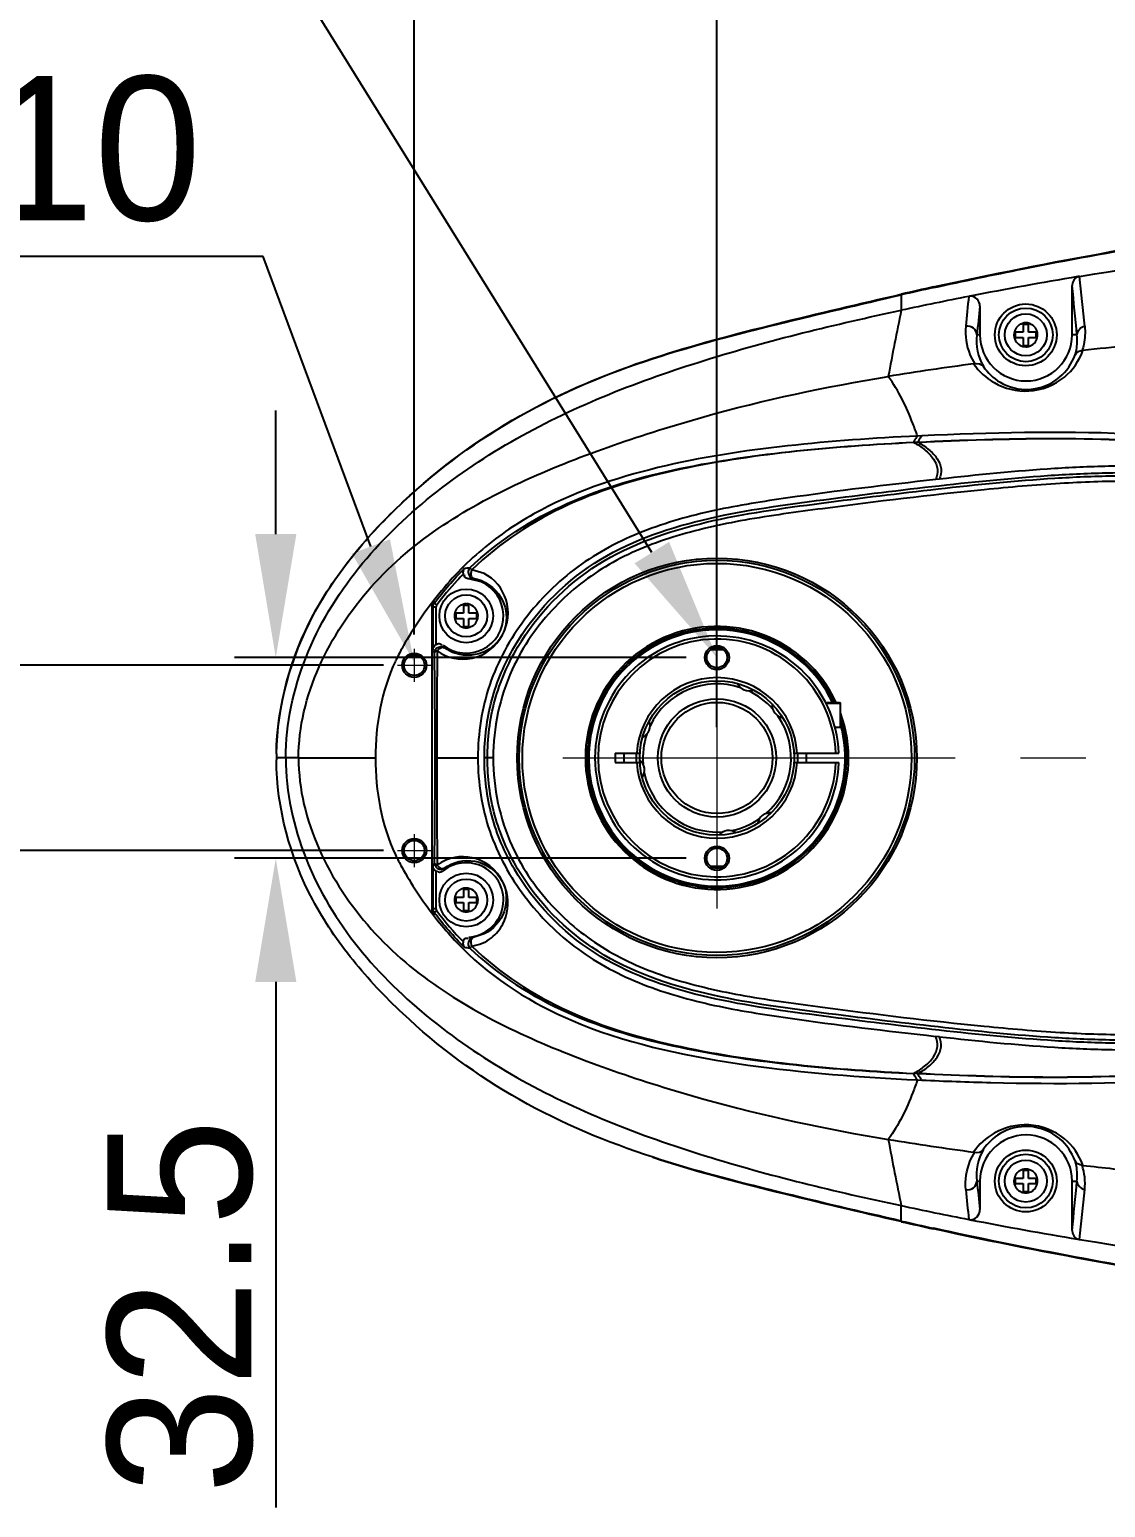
# Model space of a CAD drawing. Header units: millimetres. Extents: x 4086 to 8300, y 123 to 1549.
# Drawn here: x 6699.9 to 6752.1, y 1264.1 to 1335.9 of the extents above; entities that cross this region are included whole.
import ezdxf
from ezdxf import colors
from ezdxf.entities.mleader import LeaderData, LeaderLine
from ezdxf.math import Vec2, Vec3

# ---------------------------------------------------------------- set-up
doc = ezdxf.new("R2010")
doc.units = ezdxf.units.MM
doc.linetypes.add('CENTER2', pattern=[28.575, 19.05, -3.175, 3.175, -3.175])
doc.layers.add('中心线层', color=7, linetype='CENTER2', lineweight=0)
doc.layers.add('轮廓实线层', color=7, linetype='Continuous', lineweight=30)
doc.layers.add('尺寸标注', color=7, linetype='Continuous')
doc.styles.add('思源黑', font='SourceHanSansCN-Normal.ttf')
doc.dimstyles.new('尺寸标注_3_10比例', dxfattribs={"dimtxt": 7, "dimasz": 6, "dimexe": 2, "dimexo": 1.5, "dimgap": 1, "dimtad": 1, "dimdec": 1, "dimlfac": 3.333333, "dimdsep": 46, "dimtxsty": '思源黑', "dimcen": 0.09, "dimadec": 0, "dimazin": 0, "dimtp": 0.01, "dimtm": 0.01, "dimtfac": 1, "dimtdec": 1, "dimtofl": 0, "dimtmove": 0, "dimatfit": 3, "dimfxl": 0, "dimtolj": 1, "dimarcsym": 0})

# ---------------------------------------------------------------- blocks, each defined once
blk = doc.blocks.new('*D1371')
at = {"layer": 'Defpoints', "color": 0}
for p in [(6766.255, 1339.477), (6766.255, 1318.53), (6733.255, 1300.53)]:
    blk.add_point(p, dxfattribs=at)
at = {"layer": '轮廓实线层', "color": 0, "lineweight": -2}
for p, q in [((6733.255, 1302.03), (6733.255, 1341.477)), ((6766.255, 1320.03), (6766.255, 1341.477)), ((6739.255, 1339.477), (6760.255, 1339.477))]:
    blk.add_line(p, q, dxfattribs=at)
at = {"layer": '轮廓实线层', "color": 0}
for points in [[(6739.255, 1340.477), (6739.255, 1338.477), (6733.255, 1339.477)], [(6760.255, 1338.477), (6760.255, 1340.477), (6766.255, 1339.477)]]:
    blk.add_solid(points, dxfattribs=at)
at = {"layer": '轮廓实线层', "color": 0, "insert": (6749.755, 1344.104), "char_height": 7, "attachment_point": 5, "style": '思源黑'}
blk.add_mtext('\\A1;110', dxfattribs=at)
blk = doc.blocks.new('*D1372')
at = {"layer": 'Defpoints', "color": 0}
for p in [(6718.555, 1305.03), (6690.162, 1296.03), (6718.555, 1296.03)]:
    blk.add_point(p, dxfattribs=at)
at = {"layer": '轮廓实线层', "color": 0, "lineweight": -2}
for p, q in [((6690.162, 1311.03), (6690.162, 1317.03)), ((6717.055, 1305.03), (6688.162, 1305.03)), ((6717.055, 1296.03), (6688.162, 1296.03)), ((6690.162, 1290.03), (6690.162, 1284.03))]:
    blk.add_line(p, q, dxfattribs=at)
at = {"layer": '轮廓实线层', "color": 0}
for points in [[(6689.162, 1311.03), (6691.162, 1311.03), (6690.162, 1305.03)], [(6691.162, 1290.03), (6689.162, 1290.03), (6690.162, 1296.03)]]:
    blk.add_solid(points, dxfattribs=at)
at = {"layer": '轮廓实线层', "color": 0, "insert": (6685.531, 1300.867), "char_height": 7, "attachment_point": 5, "rotation": 90, "style": '思源黑'}
blk.add_mtext('\\A1;30', dxfattribs=at)
blk = doc.blocks.new('*D1373')
at = {"layer": 'Defpoints', "color": 0}
for p in [(6733.255, 1353.689), (6718.555, 1305.03), (6733.255, 1300.53)]:
    blk.add_point(p, dxfattribs=at)
at = {"layer": '轮廓实线层', "color": 0, "lineweight": -2}
for p, q in [((6718.555, 1306.53), (6718.555, 1355.689)), ((6733.255, 1302.03), (6733.255, 1355.689)), ((6718.555, 1353.689), (6700.763, 1353.689)), ((6724.555, 1353.689), (6727.255, 1353.689))]:
    blk.add_line(p, q, dxfattribs=at)
at = {"layer": '轮廓实线层', "color": 0}
for points in [[(6724.555, 1354.689), (6724.555, 1352.689), (6718.555, 1353.689)], [(6727.255, 1352.689), (6727.255, 1354.689), (6733.255, 1353.689)]]:
    blk.add_solid(points, dxfattribs=at)
at = {"layer": '轮廓实线层', "color": 0, "insert": (6706.659, 1358.315), "char_height": 7, "attachment_point": 5, "style": '思源黑'}
blk.add_mtext('\\A1;49', dxfattribs=at)
blk = doc.blocks.new('*D1535')
at = {"color": 0, "lineweight": -2}
for p, q in [((6711.827, 1311.405), (6711.827, 1317.405)), ((6731.755, 1305.405), (6709.827, 1305.405)), ((6731.755, 1295.655), (6709.827, 1295.655)), ((6711.827, 1289.655), (6711.827, 1264.125))]:
    blk.add_line(p, q, dxfattribs=at)
at = {"color": 0}
for points in [[(6710.827, 1311.405), (6712.827, 1311.405), (6711.827, 1305.405)], [(6712.827, 1289.655), (6710.827, 1289.655), (6711.827, 1295.655)]]:
    blk.add_solid(points, dxfattribs=at)
at = {"layer": 'Defpoints', "color": 0}
for p in [(6733.255, 1305.405), (6711.827, 1295.655), (6733.255, 1295.655)]:
    blk.add_point(p, dxfattribs=at)
at = {"color": 0, "insert": (6707.196, 1273.89), "char_height": 7, "attachment_point": 5, "rotation": 90, "style": '思源黑'}
blk.add_mtext('\\A1;32.5', dxfattribs=at)

msp = doc.modelspace()

# ---------------------------------------------------------------- linework, layer by layer
for p, q in [((6742.204, 1323.023), (6742.204, 1322.276)), ((6750.505, 1321.08), (6750.505, 1323.484)), ((6746.029, 1322.471), (6746.029, 1321.08)), ((6748.128, 1321.59), (6748.128, 1321.208)), ((6748.383, 1321.59), (6748.128, 1321.59)), ((6748.383, 1321.208), (6748.383, 1321.59)), ((6746.029, 1321.08), (6745.88, 1321.08)), ((6747.746, 1321.208), (6747.746, 1320.953)), ((6748.128, 1321.208), (6747.746, 1321.208)), ((6747.746, 1320.953), (6748.128, 1320.953)), ((6748.128, 1320.953), (6748.128, 1320.57)), ((6748.766, 1321.208), (6748.383, 1321.208)), ((6748.383, 1320.57), (6748.383, 1320.953)), ((6748.383, 1320.953), (6748.766, 1320.953)), ((6748.766, 1320.953), (6748.766, 1321.208)), ((6750.74, 1321.08), (6750.505, 1321.08)), ((6748.128, 1320.57), (6748.383, 1320.57)), ((6742.807, 1315.863), (6743.012, 1315.873)), ((6742.818, 1315.852), (6743.022, 1315.862)), ((6743.204, 1316.177), (6742.995, 1316.168)), ((6744.06, 1314.072), (6743.883, 1314.052)), ((6721.953, 1309.485), (6721.352, 1309.671)), ((6721.801, 1309.087), (6721.209, 1309.233)), ((6719.427, 1293.075), (6719.427, 1307.985)), ((6719.463, 1307.865), (6719.427, 1307.985)), ((6719.489, 1308.168), (6719.525, 1308.048)), ((6719.524, 1308.047), (6719.643, 1307.957)), ((6720.95, 1307.94), (6720.95, 1307.558)), ((6721.205, 1307.94), (6720.95, 1307.94)), ((6721.205, 1307.558), (6721.205, 1307.94)), ((6719.463, 1307.865), (6719.463, 1305.788)), ((6719.463, 1307.865), (6719.613, 1307.865)), ((6719.613, 1306.037), (6719.613, 1307.865)), ((6720.567, 1307.558), (6720.567, 1307.303)), ((6720.95, 1307.558), (6720.567, 1307.558)), ((6720.567, 1307.303), (6720.95, 1307.303)), ((6720.95, 1307.303), (6720.95, 1306.92)), ((6721.587, 1307.558), (6721.205, 1307.558)), ((6721.205, 1306.92), (6721.205, 1307.303)), ((6721.205, 1307.303), (6721.587, 1307.303)), ((6721.587, 1307.303), (6721.587, 1307.558)), ((6720.95, 1306.92), (6721.205, 1306.92)), ((6719.487, 1305.737), (6719.463, 1305.788)), ((6720.418, 1305.657), (6720.008, 1305.886)), ((6733.578, 1305.78), (6732.933, 1305.78)), ((6719.538, 1305.576), (6719.537, 1305.639)), ((6719.671, 1305.73), (6719.669, 1305.577)), ((6738.529, 1303.23), (6739.209, 1303.23)), ((6738.552, 1303.185), (6739.254, 1303.185)), ((6739.209, 1303.23), (6739.254, 1303.185)), ((6739.254, 1302.03), (6739.254, 1303.185)), ((6738.987, 1302.03), (6739.254, 1302.03)), ((6728.305, 1300.755), (6728.305, 1300.305)), ((6728.305, 1300.755), (6729.512, 1300.755)), ((6736.999, 1300.755), (6739.176, 1300.755)), ((6737.604, 1300.305), (6737.604, 1300.755)), ((6712.933, 1300.53), (6711.853, 1300.53)), ((6712.933, 1300.53), (6716.674, 1300.53)), ((6719.567, 1300.53), (6719.643, 1300.53)), ((6719.643, 1300.53), (6721.645, 1300.53)), ((6722.384, 1300.53), (6721.959, 1300.53)), ((6728.305, 1300.305), (6729.512, 1300.305)), ((6736.999, 1300.305), (6739.176, 1300.305)), ((6719.463, 1295.273), (6719.463, 1293.195)), ((6719.512, 1295.373), (6719.537, 1295.421)), ((6719.537, 1295.421), (6719.538, 1295.483)), ((6719.613, 1293.195), (6719.613, 1295.023)), ((6719.669, 1295.483), (6719.67, 1295.421)), ((6719.67, 1295.421), (6719.671, 1295.33)), ((6732.933, 1295.28), (6733.578, 1295.28)), ((6720.567, 1293.758), (6720.567, 1293.503)), ((6720.95, 1293.758), (6720.567, 1293.758)), ((6720.95, 1294.14), (6720.95, 1293.758)), ((6721.205, 1294.14), (6720.95, 1294.14)), ((6721.205, 1293.758), (6721.205, 1294.14)), ((6721.587, 1293.758), (6721.205, 1293.758)), ((6721.587, 1293.503), (6721.587, 1293.758)), ((6719.427, 1293.075), (6719.463, 1293.195)), ((6719.613, 1293.195), (6719.463, 1293.195)), ((6719.525, 1293.012), (6719.489, 1292.893)), ((6719.524, 1293.013), (6719.643, 1293.104)), ((6720.567, 1293.503), (6720.95, 1293.503)), ((6720.95, 1293.503), (6720.95, 1293.12)), ((6720.95, 1293.12), (6721.205, 1293.12)), ((6721.205, 1293.12), (6721.205, 1293.503)), ((6721.205, 1293.503), (6721.587, 1293.503)), ((6721.955, 1291.979), (6721.413, 1291.802)), ((6744.06, 1286.988), (6743.883, 1287.008)), ((6743.012, 1285.188), (6742.807, 1285.198)), ((6743.022, 1285.198), (6742.818, 1285.208)), ((6742.995, 1284.893), (6743.204, 1284.883)), ((6745.88, 1279.98), (6746.029, 1279.98)), ((6746.029, 1279.98), (6746.029, 1278.589)), ((6747.746, 1280.108), (6747.746, 1279.853)), ((6748.128, 1280.108), (6747.746, 1280.108)), ((6748.128, 1280.49), (6748.128, 1280.108)), ((6748.383, 1280.49), (6748.128, 1280.49)), ((6748.383, 1280.108), (6748.383, 1280.49)), ((6748.766, 1280.108), (6748.383, 1280.108)), ((6748.766, 1279.853), (6748.766, 1280.108)), ((6750.505, 1277.576), (6750.505, 1279.98)), ((6750.505, 1279.98), (6750.74, 1279.98)), ((6747.746, 1279.853), (6748.128, 1279.853)), ((6748.128, 1279.853), (6748.128, 1279.47)), ((6748.128, 1279.47), (6748.383, 1279.47)), ((6748.383, 1279.47), (6748.383, 1279.853)), ((6748.383, 1279.853), (6748.766, 1279.853)), ((6742.204, 1278.037), (6742.204, 1278.785))]:
    msp.add_line(p, q)
for points in [[(6750.862, 1323.917), (6750.836, 1323.913), (6750.812, 1323.909), (6750.789, 1323.907)], [(6745.542, 1322.958), (6745.523, 1322.954), (6745.504, 1322.949), (6745.485, 1322.945)], [(6751.024, 1320.315), (6751.013, 1320.314), (6751.002, 1320.313), (6750.991, 1320.313)], [(6745.772, 1319.681), (6745.755, 1319.677), (6745.738, 1319.674), (6745.72, 1319.672)], [(6742.807, 1315.863), (6742.81, 1315.86), (6742.814, 1315.857), (6742.818, 1315.852)], [(6743.012, 1315.873), (6743.015, 1315.87), (6743.019, 1315.867), (6743.022, 1315.862)], [(6742.807, 1285.198), (6742.81, 1285.2), (6742.814, 1285.204), (6742.818, 1285.208)], [(6743.012, 1285.188), (6743.015, 1285.19), (6743.019, 1285.194), (6743.022, 1285.198)], [(6745.721, 1281.389), (6745.738, 1281.386), (6745.756, 1281.383), (6745.772, 1281.379)], [(6750.991, 1280.748), (6751.002, 1280.747), (6751.013, 1280.746), (6751.024, 1280.745)], [(6745.485, 1278.115), (6745.504, 1278.111), (6745.523, 1278.107), (6745.542, 1278.102)], [(6750.789, 1277.153), (6750.812, 1277.151), (6750.836, 1277.148), (6750.862, 1277.144)]]:
    msp.add_lwpolyline(points)
for centre, radius in [((6748.255, 1321.08), 1.5), ((6748.256, 1321.08), 1.305), ((6748.256, 1321.08), 1.02), ((6733.255, 1300.53), 9.705), ((6733.255, 1300.53), 9.6), ((6733.255, 1300.53), 9.45), ((6721.077, 1307.43), 1.305), ((6721.077, 1307.43), 1.02), ((6733.255, 1305.405), 0.585), ((6733.255, 1305.405), 0.495), ((6718.555, 1305.03), 0.585), ((6718.555, 1305.03), 0.495), ((6733.255, 1300.53), 3.75), ((6733.255, 1300.53), 2.873), ((6733.255, 1300.53), 2.7), ((6733.255, 1300.53), 2.7), ((6718.555, 1296.03), 0.585), ((6718.555, 1296.03), 0.495), ((6733.255, 1295.655), 0.585), ((6733.255, 1295.655), 0.495), ((6721.077, 1293.63), 1.305), ((6721.077, 1293.63), 1.02), ((6748.255, 1279.98), 1.5), ((6748.256, 1279.98), 1.305), ((6748.256, 1279.98), 1.02)]:
    msp.add_circle(centre, radius)
for centre, radius, start, end in [((6784.874, 1120.393), 206.349, 99.50761, 100.98834), ((6521.139, 1298.426), 231.133, 5.72823, 6.33181), ((6791.765, 1105.148), 223.472, 102.40073, 102.81329), ((6792.216, 1103.459), 225.188, 102.42059, 102.83177), ((6503.635, 1298.114), 248.17, 5.30974, 5.86736), ((6780.524, 1142.69), 183.629, 101.00057, 102.04495), ((6988.774, 1298.07), 244.558, 174.16209, 174.50255), ((7006.063, 1294.164), 261.571, 173.78615, 174.095), ((6891.718, 1291.48), 152.653, 168.3618, 169.59134), ((6748.295, 1320.778), 2.433, 172.87132, 210.24008), ((6748.267, 1321.08), 2.238, 180.00513, 359.99487), ((6748.257, 1321.081), 0.578, 186.53968, 217.11165), ((6748.238, 1321.075), 0.594, 34.97126, 41.6162), ((6748.257, 1321.086), 0.583, 247.94939, 256.10169), ((6748.257, 1321.078), 0.574, 295.14673, 309.03559), ((6764.734, 1177.5), 143.44, 97.61708, 99.2901), ((6732.015, 1298.7), 15.446, 135.82214, 137.44886), ((6733.068, 1297.756), 16.861, 137.5067, 142.77091), ((6721.077, 1307.43), 1.808, 231.54456, 66.40283), ((6721.078, 1307.431), 0.578, 186.53968, 217.11169), ((6721.06, 1307.425), 0.594, 34.97126, 41.61615), ((6721.078, 1307.436), 0.583, 247.94946, 256.10171), ((6721.079, 1307.428), 0.574, 295.14673, 309.03565), ((6733.255, 1300.53), 6.39, 24.99848, 20.12012), ((6733.255, 1300.53), 6.3, 25.37839, 17.7511), ((6733.255, 1300.53), 6.225, 25.7061, 15.45013), ((6728.357, 1300.088), 11.889, 151.10934, 154.32311), ((6723.963, 1307.649), 4.33, 202.17452, 204.02379), ((6733.255, 1300.53), 5.925, 2.17631, 357.82369), ((6733.255, 1300.53), 5.775, 2.23287, 357.76713), ((6723.569, 1307.756), 4.554, 206.31922, 207.69388), ((6284.275, 1300.563), 435.291, 359.9957, 0.65988), ((7144.961, 1300.824), 425.318, 179.35962, 180.03955), ((6733.255, 1300.53), 3.9, 3.30736, 176.69264), ((6733.255, 1300.53), 3.6, 71.41869, 154.58131), ((6734.813, 1304.407), 0.619, 204.93276, 291.2938), ((6733.255, 1300.53), 3.6, 41.19213, 64.80787), ((6736.552, 1303.096), 0.619, 174.7062, 261.06724), ((6729.385, 1302.103), 0.62, 294.7062, 21.06724), ((6733.255, 1300.53), 3.6, 311.41869, 34.58131), ((6733.255, 1300.53), 3.6, 161.19213, 184.80787), ((6733.255, 1300.53), 4.53, 177.15274, 182.84726), ((6733.255, 1300.53), 3.93, 176.718, 183.282), ((6733.255, 1300.53), 3.93, 356.718, 3.282), ((6725.758, 1300.531), 13.904, 179.18764, 180.40644), ((6260.468, 1300.627), 459.098, 359.35804, 359.98793), ((7161.489, 1300.323), 441.846, 179.97309, 180.62762), ((6733.255, 1300.53), 3.9, 183.30736, 356.69264), ((6729.119, 1299.941), 0.619, 324.93276, 51.2938), ((6733.255, 1300.53), 3.6, 191.41869, 274.58131), ((6733.255, 1300.53), 3.6, 281.19213, 304.80787), ((6735.834, 1297.243), 0.619, 84.93276, 171.2938), ((6733.829, 1296.392), 0.619, 54.7062, 141.06724), ((6728.473, 1301.036), 12.021, 205.71258, 208.8922), ((6723.982, 1293.097), 5.016, 153.01731, 154.29433), ((6719.835, 1295.42), 0.297, 200.4599, 210.76497), ((6720.908, 1293.674), 2.067, 120.6153, 126.75061), ((6720.901, 1293.686), 2.053, 112.48364, 120.61525), ((6721.077, 1293.63), 1.808, 274.17124, 128.45544), ((6723.964, 1293.411), 4.332, 155.97635, 157.82507), ((6721.06, 1293.625), 0.594, 34.97126, 41.61615), ((6721.078, 1293.631), 0.578, 186.53968, 217.11169), ((6721.078, 1293.636), 0.583, 247.94946, 256.10171), ((6721.079, 1293.628), 0.574, 295.14673, 309.03565), ((6748.267, 1279.98), 2.238, 0.00513, 179.99487), ((6899.618, 1311.119), 160.701, 190.43945, 191.60741), ((6764.734, 1423.561), 143.44, 260.7099, 262.38294), ((6748.295, 1280.282), 2.433, 149.75989, 187.12868), ((6748.238, 1279.855), 2.894, 354.24506, 17.96292), ((6992.666, 1305.705), 248.123, 185.95098, 186.27405), ((6748.238, 1279.975), 0.594, 34.97126, 41.6162), ((6514.57, 1301.876), 237.183, 354.11969, 354.70313), ((6991.479, 1305.215), 247.477, 185.94982, 186.28707), ((6748.257, 1279.981), 0.578, 186.53968, 217.11165), ((6748.257, 1279.986), 0.583, 247.94939, 256.10169), ((6748.257, 1279.978), 0.574, 295.14673, 309.03559), ((6510.211, 1303.789), 242.122, 353.68192, 354.2581), ((6780.52, 1458.353), 183.611, 257.955, 258.99954), ((6792.216, 1497.599), 225.186, 257.16822, 257.57983), ((6791.793, 1496.034), 223.597, 257.1867, 257.59946), ((6784.874, 1480.667), 206.349, 259.01166, 260.49239)]:
    msp.add_arc(centre, radius, start, end)
for points, knots in [([(6750.862, 1323.917), (6758.893, 1325.269), (6775.121, 1327.23), (6791.373, 1328.849), (6799.531, 1329.572)], [0, 0, 0, 0, 0.498581, 1, 1, 1, 1]), ([(6743.781, 1323.377), (6745.228, 1323.695), (6750.972, 1324.901), (6756.763, 1325.868), (6761.098, 1326.546)], [0, 0, 0, 0, 0.252433, 1, 1, 1, 1]), ([(6730.155, 1319.949), (6732.125, 1320.597), (6736.146, 1321.639), (6740.182, 1322.592), (6742.205, 1323.052)], [0, 0, 0, 0, 0.499963, 1, 1, 1, 1]), ([(6730.16, 1319.932), (6732.131, 1320.575), (6736.15, 1321.61), (6740.184, 1322.563), (6742.204, 1323.024)], [0, 0, 0, 0, 0.500126, 1, 1, 1, 1]), ([(6746.029, 1322.471), (6746.029, 1322.597), (6745.93, 1322.857), (6745.666, 1322.965), (6745.542, 1322.958)], [0, 0, 0, 0, 0.502947, 1, 1, 1, 1]), ([(6712.318, 1300.53), (6712.319, 1302.197), (6713.034, 1305.554), (6715.681, 1309.876), (6719.302, 1313.373), (6724.842, 1317.069), (6732.603, 1320.056), (6739, 1321.592), (6742.204, 1322.276)], [0, 0, 0, 0, 0.125843, 0.251845, 0.377673, 0.503108, 0.752592, 1, 1, 1, 1]), ([(6748.025, 1321.603), (6748.01, 1321.597), (6747.982, 1321.586), (6747.954, 1321.571), (6747.941, 1321.563)], [0, 0, 0, 0, 0.502353, 1, 1, 1, 1]), ([(6748.256, 1321.657), (6748.244, 1321.661), (6748.219, 1321.665), (6748.194, 1321.661), (6748.181, 1321.658)], [0, 0, 0, 0, 0.493074, 1, 1, 1, 1]), ([(6748.332, 1321.658), (6748.319, 1321.661), (6748.293, 1321.665), (6748.267, 1321.661), (6748.256, 1321.657)], [0, 0, 0, 0, 0.507426, 1, 1, 1, 1]), ([(6745.341, 1321.499), (6745.295, 1321.039), (6745.394, 1320.383), (6745.684, 1319.823), (6745.772, 1319.681)], [0, 0, 0, 0, 0.734721, 1, 1, 1, 1]), ([(6745.88, 1321.08), (6745.879, 1321.203), (6745.746, 1321.461), (6745.467, 1321.522), (6745.341, 1321.499)], [0, 0, 0, 0, 0.490639, 1, 1, 1, 1]), ([(6747.941, 1321.563), (6747.93, 1321.557), (6747.91, 1321.544), (6747.891, 1321.529), (6747.881, 1321.521)], [0, 0, 0, 0, 0.497104, 1, 1, 1, 1]), ([(6750.65, 1320.103), (6750.675, 1320.186), (6750.754, 1320.505), (6750.767, 1320.84), (6750.74, 1321.08)], [0, 0, 0, 0, 0.264252, 1, 1, 1, 1]), ([(6751.118, 1321.495), (6751.146, 1321.204), (6751.126, 1320.798), (6751.024, 1320.412), (6750.991, 1320.313)], [0, 0, 0, 0, 0.736045, 1, 1, 1, 1]), ([(6757.016, 1320.946), (6756.511, 1320.895), (6754.512, 1320.694), (6752.515, 1320.485), (6751.024, 1320.32)], [0, 0, 0, 0, 0.253032, 1, 1, 1, 1]), ([(6745.72, 1319.672), (6745.981, 1319.303), (6746.762, 1318.583), (6748.452, 1318.17), (6750.168, 1318.829), (6750.852, 1319.824), (6751.024, 1320.315)], [0, 0, 0, 0, 0.208208, 0.473325, 0.759963, 1, 1, 1, 1]), ([(6711.855, 1300.726), (6711.888, 1303.059), (6712.885, 1306.605), (6715.551, 1310.469), (6718.79, 1313.881), (6723.561, 1317.396), (6727.929, 1319.205), (6730.16, 1319.932)], [0, 0, 0, 0, 0.248985, 0.374189, 0.499474, 0.749637, 1, 1, 1, 1]), ([(6711.864, 1300.726), (6711.897, 1303.055), (6712.891, 1306.597), (6715.545, 1310.466), (6718.78, 1313.887), (6723.556, 1317.401), (6727.925, 1319.215), (6730.155, 1319.949)], [0, 0, 0, 0, 0.248549, 0.373835, 0.499191, 0.749513, 1, 1, 1, 1]), ([(6746.192, 1319.553), (6746.401, 1319.242), (6747.042, 1318.624), (6748.471, 1318.27), (6749.918, 1318.85), (6750.498, 1319.689), (6750.65, 1320.103)], [0, 0, 0, 0, 0.204705, 0.469463, 0.758951, 1, 1, 1, 1]), ([(6712.933, 1300.53), (6712.935, 1303.54), (6715.908, 1309.578), (6722.531, 1313.571), (6728.217, 1315.77), (6734.059, 1317.607), (6738.559, 1318.564), (6741.578, 1319.06)], [0, 0, 0, 0, 0.24735, 0.497293, 0.622909, 0.74862, 1, 1, 1, 1]), ([(6742.995, 1316.168), (6742.924, 1316.371), (6742.551, 1317.378), (6742.085, 1318.366), (6741.578, 1319.06)], [0, 0, 0, 0, 0.200506, 1, 1, 1, 1]), ([(6742.995, 1316.168), (6740.888, 1316.067), (6736.656, 1315.769), (6730.341, 1314.814), (6725.199, 1313.076), (6721.626, 1310.622), (6720.149, 1309.024), (6719.489, 1308.169)], [0, 0, 0, 0, 0.247002, 0.496323, 0.747269, 0.873577, 1, 1, 1, 1]), ([(6721.259, 1309.768), (6722.624, 1311.085), (6725.919, 1313.161), (6731.44, 1314.711), (6737.102, 1315.51), (6740.904, 1315.77), (6742.807, 1315.863)], [0, 0, 0, 0, 0.249245, 0.499267, 0.749594, 1, 1, 1, 1]), ([(6742.818, 1315.852), (6740.92, 1315.758), (6737.126, 1315.493), (6731.476, 1314.682), (6725.971, 1313.103), (6722.702, 1310.996), (6721.351, 1309.671)], [0, 0, 0, 0, 0.250272, 0.500617, 0.750816, 1, 1, 1, 1]), ([(6742.993, 1316.168), (6742.979, 1316.15), (6742.903, 1316.057), (6742.845, 1315.951), (6742.805, 1315.863)], [0, 0, 0, 0, 0.19079, 1, 1, 1, 1]), ([(6742.818, 1315.852), (6743.001, 1315.752), (6743.351, 1315.521), (6743.78, 1315.099), (6744.016, 1314.568), (6743.945, 1314.209), (6743.883, 1314.052)], [0, 0, 0, 0, 0.273107, 0.546199, 0.779526, 1, 1, 1, 1]), ([(6743.204, 1316.177), (6743.189, 1316.16), (6743.113, 1316.066), (6743.052, 1315.961), (6743.012, 1315.873)], [0, 0, 0, 0, 0.192745, 1, 1, 1, 1]), ([(6743.023, 1315.862), (6743.202, 1315.762), (6743.545, 1315.532), (6743.966, 1315.112), (6744.196, 1314.584), (6744.123, 1314.228), (6744.06, 1314.072)], [0, 0, 0, 0, 0.271758, 0.544367, 0.778193, 1, 1, 1, 1]), ([(6756.364, 1316.069), (6755.3, 1316.165), (6750.917, 1316.432), (6746.522, 1316.331), (6743.204, 1316.178)], [0, 0, 0, 0, 0.243327, 1, 1, 1, 1]), ([(6721.959, 1300.53), (6721.959, 1301.472), (6722.187, 1303.371), (6723.685, 1306.854), (6727.085, 1310.379), (6732.51, 1312.273), (6738.092, 1313.04), (6743.694, 1313.736), (6748.374, 1314.216), (6752.133, 1314.402), (6754.963, 1314.405), (6757.767, 1313.844), (6759.439, 1312.9), (6760.187, 1312.328)], [0, 0, 0, 0, 0.062626, 0.125247, 0.249634, 0.374441, 0.499517, 0.62455, 0.749605, 0.81216, 0.874763, 0.93738, 1, 1, 1, 1]), ([(6755.254, 1314.597), (6754.325, 1314.7), (6752.449, 1314.727), (6748.713, 1314.557), (6745.919, 1314.28), (6744.06, 1314.072)], [0, 0, 0, 0, 0.249897, 0.499945, 1, 1, 1, 1]), ([(6743.883, 1314.052), (6741.486, 1313.782), (6737.891, 1313.363), (6733.123, 1312.614), (6729.626, 1311.648), (6726.384, 1309.957), (6723.792, 1307.371), (6722.019, 1304.163), (6721.644, 1301.732), (6721.645, 1300.53)], [0, 0, 0, 0, 0.250394, 0.375562, 0.500659, 0.625598, 0.750473, 0.875241, 1, 1, 1, 1]), ([(6722.109, 1300.53), (6722.109, 1301.468), (6722.338, 1303.36), (6723.845, 1306.824), (6727.27, 1310.321), (6732.722, 1312.162), (6738.339, 1312.918), (6743.988, 1313.62), (6748.711, 1314.095), (6752.496, 1314.261), (6755.334, 1314.231), (6758.106, 1313.542), (6759.727, 1312.535), (6760.443, 1311.931)], [0, 0, 0, 0, 0.062217, 0.12441, 0.248153, 0.372814, 0.498493, 0.624411, 0.750253, 0.813111, 0.875751, 0.937883, 1, 1, 1, 1]), ([(6763.806, 1300.53), (6763.806, 1301.839), (6763.705, 1303.88), (6763.264, 1306.561), (6762.553, 1309.003), (6760.943, 1311.371), (6758.465, 1313.058), (6755.84, 1313.887), (6752.995, 1314.003), (6749.78, 1313.878), (6744.841, 1313.453), (6739.736, 1312.823), (6734.673, 1312.144), (6731.158, 1311.37), (6727.949, 1310.067), (6725.186, 1307.9), (6722.969, 1304.726), (6722.384, 1301.993), (6722.384, 1300.53)], [0, 0, 0, 0, 0.069199, 0.107696, 0.143473, 0.203115, 0.254552, 0.299265, 0.346875, 0.404226, 0.469471, 0.60886, 0.67622, 0.739471, 0.798812, 0.857706, 0.922641, 1, 1, 1, 1]), ([(6719.671, 1305.73), (6720.132, 1305.386), (6721.477, 1305.102), (6723.043, 1306.344), (6723.252, 1308.252), (6722.449, 1309.242), (6721.953, 1309.485)], [0, 0, 0, 0, 0.24781, 0.515798, 0.761993, 1, 1, 1, 1]), ([(6721.209, 1309.233), (6721.151, 1309.237), (6721.026, 1309.245), (6720.981, 1309.387), (6721.002, 1309.435)], [0, 0, 0, 0, 0.526863, 1, 1, 1, 1]), ([(6721.174, 1309.608), (6721.167, 1309.566), (6721.172, 1309.413), (6721.307, 1309.278), (6721.413, 1309.258)], [0, 0, 0, 0, 0.280703, 1, 1, 1, 1]), ([(6721.352, 1309.671), (6721.33, 1309.693), (6721.3, 1309.725), (6721.268, 1309.757), (6721.259, 1309.768)], [0, 0, 0, 0, 0.683506, 1, 1, 1, 1]), ([(6721.413, 1309.258), (6721.395, 1309.262), (6721.299, 1309.345), (6721.311, 1309.488), (6721.329, 1309.585)], [0, 0, 0, 0, 0.155408, 1, 1, 1, 1]), ([(6721.329, 1309.585), (6721.332, 1309.6), (6721.339, 1309.629), (6721.347, 1309.657), (6721.352, 1309.671)], [0, 0, 0, 0, 0.520526, 1, 1, 1, 1]), ([(6721.413, 1309.258), (6721.953, 1309.168), (6722.893, 1308.517), (6723.146, 1307.086), (6722.635, 1306.095), (6721.703, 1305.475), (6720.866, 1305.476), (6720.418, 1305.657)], [0, 0, 0, 0, 0.262867, 0.475137, 0.642599, 0.76807, 1, 1, 1, 1]), ([(6719.643, 1307.957), (6719.633, 1307.944), (6719.618, 1307.914), (6719.613, 1307.882), (6719.613, 1307.865)], [0, 0, 0, 0, 0.499817, 1, 1, 1, 1]), ([(6720.847, 1307.953), (6720.832, 1307.947), (6720.803, 1307.936), (6720.776, 1307.921), (6720.762, 1307.913)], [0, 0, 0, 0, 0.502353, 1, 1, 1, 1]), ([(6721.077, 1308.007), (6721.065, 1308.011), (6721.04, 1308.015), (6721.015, 1308.011), (6721.003, 1308.008)], [0, 0, 0, 0, 0.493074, 1, 1, 1, 1]), ([(6721.153, 1308.008), (6721.141, 1308.011), (6721.115, 1308.015), (6721.089, 1308.011), (6721.077, 1308.007)], [0, 0, 0, 0, 0.507427, 1, 1, 1, 1]), ([(6720.762, 1307.913), (6720.752, 1307.907), (6720.731, 1307.894), (6720.712, 1307.879), (6720.703, 1307.871)], [0, 0, 0, 0, 0.497104, 1, 1, 1, 1]), ([(6719.576, 1305.787), (6719.619, 1305.861), (6719.771, 1305.97), (6719.946, 1305.929), (6720.008, 1305.886)], [0, 0, 0, 0, 0.531953, 1, 1, 1, 1]), ([(6719.613, 1306.037), (6719.66, 1306.066), (6719.761, 1306.128), (6719.875, 1306.046), (6719.887, 1305.998)], [0, 0, 0, 0, 0.523525, 1, 1, 1, 1]), ([(6719.671, 1305.73), (6719.693, 1305.764), (6719.771, 1305.859), (6719.933, 1305.934), (6720.008, 1305.886)], [0, 0, 0, 0, 0.311623, 1, 1, 1, 1]), ([(6719.61, 1305.71), (6719.591, 1305.702), (6719.56, 1305.685), (6719.538, 1305.653), (6719.537, 1305.639)], [0, 0, 0, 0, 0.598138, 1, 1, 1, 1]), ([(6719.671, 1305.73), (6719.66, 1305.727), (6719.64, 1305.721), (6719.62, 1305.714), (6719.61, 1305.71)], [0, 0, 0, 0, 0.517114, 1, 1, 1, 1]), ([(6730.149, 1281.132), (6727.912, 1281.862), (6723.531, 1283.679), (6718.75, 1287.212), (6715.508, 1290.642), (6712.848, 1294.528), (6711.87, 1298.093), (6711.854, 1300.433)], [0, 0, 0, 0, 0.250367, 0.50054, 0.625826, 0.751037, 1, 1, 1, 1]), ([(6712.318, 1300.53), (6712.319, 1298.864), (6713.034, 1295.507), (6715.681, 1291.185), (6719.302, 1287.688), (6724.842, 1283.991), (6732.602, 1281.004), (6739, 1279.468), (6742.204, 1278.785)], [0, 0, 0, 0, 0.125843, 0.251845, 0.377673, 0.503108, 0.752592, 1, 1, 1, 1]), ([(6712.933, 1300.53), (6712.934, 1297.52), (6715.908, 1291.482), (6722.531, 1287.49), (6728.217, 1285.29), (6734.059, 1283.453), (6738.559, 1282.496), (6741.578, 1282)], [0, 0, 0, 0, 0.247353, 0.497294, 0.622911, 0.748621, 1, 1, 1, 1]), ([(6721.645, 1300.53), (6721.644, 1299.328), (6722.019, 1296.897), (6723.792, 1293.689), (6726.384, 1291.104), (6729.626, 1289.412), (6733.123, 1288.446), (6737.891, 1287.698), (6741.486, 1287.278), (6743.883, 1287.008)], [0, 0, 0, 0, 0.124759, 0.249527, 0.374402, 0.499341, 0.624438, 0.749606, 1, 1, 1, 1]), ([(6760.188, 1288.732), (6759.439, 1288.16), (6757.767, 1287.217), (6754.963, 1286.655), (6752.134, 1286.658), (6748.374, 1286.844), (6743.694, 1287.325), (6738.093, 1288.02), (6732.51, 1288.788), (6727.085, 1290.681), (6723.685, 1294.207), (6722.187, 1297.689), (6721.959, 1299.588), (6721.959, 1300.53)], [0, 0, 0, 0, 0.062621, 0.125237, 0.18784, 0.250394, 0.375449, 0.500481, 0.625557, 0.750366, 0.874755, 0.937375, 1, 1, 1, 1]), ([(6760.443, 1289.129), (6759.727, 1288.526), (6758.106, 1287.518), (6755.334, 1286.829), (6752.496, 1286.799), (6748.711, 1286.965), (6743.988, 1287.44), (6738.339, 1288.142), (6732.722, 1288.898), (6727.27, 1290.739), (6723.845, 1294.236), (6722.338, 1297.701), (6722.109, 1299.592), (6722.109, 1300.53)], [0, 0, 0, 0, 0.062118, 0.124249, 0.186889, 0.249747, 0.375588, 0.501506, 0.627184, 0.751847, 0.875592, 0.937783, 1, 1, 1, 1]), ([(6722.384, 1300.53), (6722.384, 1299.067), (6722.969, 1296.334), (6725.186, 1293.16), (6727.949, 1290.993), (6731.158, 1289.691), (6734.673, 1288.916), (6739.736, 1288.238), (6744.841, 1287.607), (6749.78, 1287.182), (6752.995, 1287.057), (6755.84, 1287.173), (6758.465, 1288.002), (6760.943, 1289.69), (6762.553, 1292.057), (6763.264, 1294.5), (6763.705, 1297.18), (6763.806, 1299.221), (6763.806, 1300.53)], [0, 0, 0, 0, 0.077359, 0.142294, 0.201188, 0.260529, 0.32378, 0.39114, 0.530529, 0.595774, 0.653125, 0.700735, 0.745448, 0.796885, 0.856527, 0.892304, 0.930801, 1, 1, 1, 1]), ([(6721.351, 1291.39), (6721.694, 1291.441), (6722.306, 1291.699), (6723.052, 1292.607), (6723.267, 1294.198), (6722.008, 1295.767), (6720.625, 1295.794), (6720.116, 1295.583)], [0, 0, 0, 0, 0.14603, 0.265067, 0.48373, 0.767271, 1, 1, 1, 1]), ([(6719.537, 1295.421), (6719.537, 1295.404), (6719.54, 1295.368), (6719.55, 1295.334), (6719.556, 1295.316)], [0, 0, 0, 0, 0.479921, 1, 1, 1, 1]), ([(6719.537, 1295.421), (6719.538, 1295.408), (6719.558, 1295.38), (6719.585, 1295.364), (6719.601, 1295.355)], [0, 0, 0, 0, 0.408763, 1, 1, 1, 1]), ([(6719.601, 1295.355), (6719.612, 1295.35), (6719.635, 1295.341), (6719.659, 1295.333), (6719.671, 1295.33)], [0, 0, 0, 0, 0.475578, 1, 1, 1, 1]), ([(6719.671, 1295.33), (6719.679, 1295.318), (6719.697, 1295.294), (6719.717, 1295.272), (6719.727, 1295.261)], [0, 0, 0, 0, 0.491454, 1, 1, 1, 1]), ([(6719.726, 1294.983), (6719.715, 1294.99), (6719.694, 1295.009), (6719.681, 1295.034), (6719.675, 1295.048)], [0, 0, 0, 0, 0.450821, 1, 1, 1, 1]), ([(6719.727, 1295.261), (6719.737, 1295.25), (6719.758, 1295.231), (6719.781, 1295.213), (6719.792, 1295.205)], [0, 0, 0, 0, 0.504348, 1, 1, 1, 1]), ([(6719.792, 1295.205), (6719.804, 1295.197), (6719.826, 1295.183), (6719.851, 1295.172), (6719.863, 1295.168)], [0, 0, 0, 0, 0.515669, 1, 1, 1, 1]), ([(6720.008, 1295.174), (6720.42, 1295.475), (6721.581, 1295.753), (6723.025, 1294.713), (6723.117, 1293.013), (6722.391, 1292.197), (6721.955, 1291.979)], [0, 0, 0, 0, 0.250795, 0.51919, 0.76067, 1, 1, 1, 1]), ([(6720.762, 1294.113), (6720.752, 1294.107), (6720.731, 1294.094), (6720.712, 1294.079), (6720.703, 1294.071)], [0, 0, 0, 0, 0.497104, 1, 1, 1, 1]), ([(6720.847, 1294.153), (6720.832, 1294.147), (6720.803, 1294.136), (6720.776, 1294.121), (6720.762, 1294.113)], [0, 0, 0, 0, 0.502353, 1, 1, 1, 1]), ([(6721.077, 1294.207), (6721.065, 1294.211), (6721.04, 1294.215), (6721.015, 1294.211), (6721.003, 1294.208)], [0, 0, 0, 0, 0.493074, 1, 1, 1, 1]), ([(6721.153, 1294.208), (6721.141, 1294.211), (6721.115, 1294.215), (6721.089, 1294.211), (6721.077, 1294.207)], [0, 0, 0, 0, 0.507427, 1, 1, 1, 1]), ([(6719.613, 1293.195), (6719.613, 1293.179), (6719.618, 1293.146), (6719.633, 1293.117), (6719.643, 1293.104)], [0, 0, 0, 0, 0.500165, 1, 1, 1, 1]), ([(6720.937, 1291.596), (6720.95, 1291.653), (6720.978, 1291.774), (6721.125, 1291.795), (6721.168, 1291.766)], [0, 0, 0, 0, 0.526236, 1, 1, 1, 1]), ([(6721.413, 1291.802), (6721.307, 1291.782), (6721.172, 1291.647), (6721.167, 1291.494), (6721.174, 1291.453)], [0, 0, 0, 0, 0.719299, 1, 1, 1, 1]), ([(6721.329, 1291.475), (6721.322, 1291.513), (6721.313, 1291.619), (6721.338, 1291.785), (6721.413, 1291.802)], [0, 0, 0, 0, 0.336935, 1, 1, 1, 1]), ([(6721.351, 1291.39), (6721.347, 1291.403), (6721.339, 1291.431), (6721.332, 1291.46), (6721.329, 1291.475)], [0, 0, 0, 0, 0.47947, 1, 1, 1, 1]), ([(6721.259, 1291.292), (6721.268, 1291.303), (6721.3, 1291.335), (6721.33, 1291.368), (6721.351, 1291.39)], [0, 0, 0, 0, 0.316473, 1, 1, 1, 1]), ([(6721.259, 1291.292), (6722.624, 1289.975), (6725.92, 1287.898), (6731.442, 1286.349), (6737.103, 1285.55), (6740.905, 1285.29), (6742.807, 1285.198)], [0, 0, 0, 0, 0.249331, 0.499396, 0.749669, 1, 1, 1, 1]), ([(6721.351, 1291.39), (6722.702, 1290.065), (6725.971, 1287.957), (6731.477, 1286.378), (6737.126, 1285.567), (6740.92, 1285.303), (6742.818, 1285.208)], [0, 0, 0, 0, 0.249223, 0.49943, 0.749757, 1, 1, 1, 1]), ([(6726.641, 1287.601), (6729.228, 1286.567), (6734.724, 1285.443), (6740.242, 1285.024), (6742.995, 1284.893)], [0, 0, 0, 0, 0.502659, 1, 1, 1, 1]), ([(6742.818, 1285.208), (6743.001, 1285.309), (6743.351, 1285.54), (6743.78, 1285.961), (6744.016, 1286.492), (6743.945, 1286.852), (6743.883, 1287.008)], [0, 0, 0, 0, 0.273112, 0.546201, 0.779525, 1, 1, 1, 1]), ([(6743.023, 1285.198), (6743.202, 1285.298), (6743.545, 1285.529), (6743.966, 1285.948), (6744.196, 1286.477), (6744.123, 1286.833), (6744.06, 1286.988)], [0, 0, 0, 0, 0.271763, 0.544369, 0.778192, 1, 1, 1, 1]), ([(6744.06, 1286.988), (6745.919, 1286.781), (6748.713, 1286.503), (6752.449, 1286.333), (6754.325, 1286.361), (6755.254, 1286.464)], [0, 0, 0, 0, 0.500055, 0.750103, 1, 1, 1, 1]), ([(6742.995, 1284.893), (6742.981, 1284.91), (6742.906, 1285.004), (6742.847, 1285.109), (6742.807, 1285.198)], [0, 0, 0, 0, 0.191537, 1, 1, 1, 1]), ([(6743.206, 1284.883), (6743.191, 1284.901), (6743.114, 1284.993), (6743.054, 1285.099), (6743.013, 1285.188)], [0, 0, 0, 0, 0.191935, 1, 1, 1, 1]), ([(6743.204, 1284.883), (6744.32, 1284.831), (6748.704, 1284.682), (6753.106, 1284.697), (6756.364, 1284.991)], [0, 0, 0, 0, 0.254606, 1, 1, 1, 1]), ([(6742.995, 1284.893), (6742.924, 1284.689), (6742.551, 1283.683), (6742.085, 1282.694), (6741.578, 1282)], [0, 0, 0, 0, 0.200504, 1, 1, 1, 1]), ([(6751.024, 1280.745), (6750.852, 1281.236), (6750.169, 1282.231), (6748.452, 1282.89), (6746.762, 1282.477), (6745.981, 1281.757), (6745.721, 1281.389)], [0, 0, 0, 0, 0.240062, 0.526627, 0.791806, 1, 1, 1, 1]), ([(6750.65, 1280.957), (6750.498, 1281.371), (6749.918, 1282.21), (6748.471, 1282.79), (6747.042, 1282.436), (6746.401, 1281.818), (6746.192, 1281.508)], [0, 0, 0, 0, 0.241072, 0.530509, 0.795329, 1, 1, 1, 1]), ([(6745.341, 1279.561), (6745.307, 1280.022), (6745.392, 1280.677), (6745.684, 1281.237), (6745.772, 1281.379)], [0, 0, 0, 0, 0.73474, 1, 1, 1, 1]), ([(6742.205, 1278.008), (6740.18, 1278.469), (6736.14, 1279.423), (6732.116, 1280.466), (6730.144, 1281.115)], [0, 0, 0, 0, 0.500039, 1, 1, 1, 1]), ([(6742.204, 1278.037), (6740.182, 1278.498), (6736.145, 1279.451), (6732.122, 1280.488), (6730.149, 1281.132)], [0, 0, 0, 0, 0.499873, 1, 1, 1, 1]), ([(6750.74, 1279.98), (6750.767, 1280.22), (6750.754, 1280.555), (6750.675, 1280.874), (6750.65, 1280.957)], [0, 0, 0, 0, 0.735756, 1, 1, 1, 1]), ([(6751.024, 1280.741), (6751.517, 1280.686), (6753.513, 1280.469), (6755.511, 1280.265), (6757.016, 1280.114)], [0, 0, 0, 0, 0.246973, 1, 1, 1, 1]), ([(6745.341, 1279.561), (6745.467, 1279.538), (6745.746, 1279.599), (6745.879, 1279.857), (6745.88, 1279.98)], [0, 0, 0, 0, 0.509361, 1, 1, 1, 1]), ([(6747.941, 1280.463), (6747.93, 1280.457), (6747.91, 1280.444), (6747.891, 1280.429), (6747.881, 1280.421)], [0, 0, 0, 0, 0.497104, 1, 1, 1, 1]), ([(6748.025, 1280.503), (6748.01, 1280.497), (6747.982, 1280.486), (6747.954, 1280.471), (6747.941, 1280.463)], [0, 0, 0, 0, 0.502353, 1, 1, 1, 1]), ([(6748.256, 1280.557), (6748.244, 1280.561), (6748.219, 1280.565), (6748.194, 1280.561), (6748.181, 1280.558)], [0, 0, 0, 0, 0.493074, 1, 1, 1, 1]), ([(6748.332, 1280.558), (6748.319, 1280.561), (6748.293, 1280.565), (6748.267, 1280.561), (6748.256, 1280.557)], [0, 0, 0, 0, 0.507426, 1, 1, 1, 1]), ([(6745.542, 1278.102), (6745.666, 1278.095), (6745.93, 1278.203), (6746.029, 1278.463), (6746.029, 1278.589)], [0, 0, 0, 0, 0.497001, 1, 1, 1, 1]), ([(6761.085, 1274.517), (6759.649, 1274.741), (6753.86, 1275.671), (6748.09, 1276.735), (6743.783, 1277.683)], [0, 0, 0, 0, 0.247856, 1, 1, 1, 1]), ([(6750.862, 1277.144), (6758.893, 1275.792), (6775.121, 1273.828), (6791.374, 1272.212), (6799.532, 1271.489)], [0, 0, 0, 0, 0.498582, 1, 1, 1, 1])]:
    msp.add_open_spline(points, degree=3, knots=knots)
for points in [[(6743.775, 1323.406), (6749.506, 1324.667), (6755.295, 1325.666), (6761.094, 1326.57)], [(6750.789, 1323.907), (6750.629, 1323.85), (6750.505, 1323.654), (6750.505, 1323.484)], [(6748.181, 1321.658), (6748.127, 1321.646), (6748.077, 1321.623), (6748.025, 1321.603)], [(6748.682, 1321.47), (6748.594, 1321.569), (6748.461, 1321.628), (6748.332, 1321.658)], [(6747.881, 1321.521), (6747.743, 1321.404), (6747.662, 1321.195), (6747.682, 1321.015)], [(6748.619, 1320.632), (6748.769, 1320.754), (6748.857, 1320.983), (6748.825, 1321.174)], [(6748.825, 1321.174), (6748.81, 1321.26), (6748.775, 1321.344), (6748.725, 1321.416)], [(6751.118, 1321.495), (6750.933, 1321.465), (6750.743, 1321.267), (6750.74, 1321.08)], [(6747.796, 1320.732), (6747.857, 1320.651), (6747.944, 1320.584), (6748.038, 1320.546)], [(6748.117, 1320.52), (6748.162, 1320.509), (6748.209, 1320.503), (6748.256, 1320.503)], [(6748.256, 1320.503), (6748.339, 1320.503), (6748.425, 1320.522), (6748.501, 1320.558)], [(6750.991, 1320.313), (6750.858, 1320.307), (6750.704, 1320.225), (6750.65, 1320.103)], [(6745.772, 1319.681), (6745.914, 1319.716), (6746.103, 1319.669), (6746.192, 1319.553)], [(6743.012, 1315.873), (6747.313, 1316.076), (6751.639, 1316.163), (6755.931, 1315.806)], [(6743.022, 1315.862), (6747.32, 1316.07), (6751.642, 1316.159), (6755.93, 1315.805)], [(6719.524, 1308.047), (6719.978, 1308.643), (6720.47, 1309.213), (6721, 1309.742)], [(6720.937, 1309.464), (6720.915, 1309.557), (6720.937, 1309.671), (6721, 1309.741)], [(6721, 1309.742), (6721.086, 1309.754), (6721.173, 1309.765), (6721.259, 1309.768)], [(6721.259, 1309.768), (6721.216, 1309.726), (6721.185, 1309.667), (6721.174, 1309.608)], [(6721.413, 1309.258), (6721.344, 1309.254), (6721.276, 1309.245), (6721.209, 1309.233)], [(6719.49, 1308.169), (6718.919, 1307.43), (6718.397, 1306.65), (6717.947, 1305.832)], [(6719.49, 1308.169), (6719.45, 1308.118), (6719.427, 1308.05), (6719.427, 1307.985)], [(6719.463, 1307.865), (6719.463, 1307.929), (6719.485, 1307.996), (6719.524, 1308.047)], [(6721.003, 1308.008), (6720.949, 1307.996), (6720.898, 1307.973), (6720.847, 1307.953)], [(6721.504, 1307.82), (6721.416, 1307.919), (6721.282, 1307.978), (6721.153, 1308.008)], [(6720.703, 1307.871), (6720.565, 1307.754), (6720.483, 1307.545), (6720.504, 1307.365)], [(6721.44, 1306.982), (6721.591, 1307.104), (6721.678, 1307.333), (6721.646, 1307.524)], [(6721.646, 1307.524), (6721.632, 1307.61), (6721.596, 1307.694), (6721.547, 1307.766)], [(6720.617, 1307.082), (6720.679, 1307.001), (6720.765, 1306.934), (6720.86, 1306.896)], [(6720.938, 1306.87), (6720.984, 1306.859), (6721.031, 1306.853), (6721.077, 1306.853)], [(6721.077, 1306.853), (6721.161, 1306.853), (6721.247, 1306.872), (6721.323, 1306.908)], [(6719.463, 1305.788), (6719.464, 1305.885), (6719.529, 1305.987), (6719.613, 1306.037)], [(6719.537, 1305.639), (6719.537, 1305.69), (6719.551, 1305.743), (6719.576, 1305.787)], [(6717.642, 1305.239), (6716.949, 1303.794), (6716.672, 1302.133), (6716.674, 1300.53)], [(6716.674, 1300.53), (6716.672, 1298.927), (6716.948, 1297.265), (6717.642, 1295.82)], [(6735.79, 1297.766), (6735.781, 1297.797), (6735.775, 1297.828), (6735.772, 1297.86)], [(6717.948, 1295.228), (6718.398, 1294.41), (6718.92, 1293.63), (6719.49, 1292.891)], [(6719.613, 1295.023), (6719.529, 1295.073), (6719.464, 1295.176), (6719.463, 1295.273)], [(6719.579, 1295.268), (6719.607, 1295.222), (6719.649, 1295.184), (6719.696, 1295.159)], [(6719.696, 1295.159), (6719.744, 1295.133), (6719.8, 1295.118), (6719.854, 1295.122)], [(6719.953, 1295.046), (6719.891, 1294.997), (6719.793, 1294.943), (6719.726, 1294.983)], [(6719.854, 1295.122), (6719.908, 1295.125), (6719.963, 1295.144), (6720.008, 1295.174)], [(6719.863, 1295.168), (6719.908, 1295.151), (6719.967, 1295.148), (6720.008, 1295.174)], [(6720.703, 1294.071), (6720.565, 1293.954), (6720.483, 1293.745), (6720.504, 1293.565)], [(6721.003, 1294.208), (6720.949, 1294.196), (6720.898, 1294.173), (6720.847, 1294.153)], [(6721.504, 1294.02), (6721.416, 1294.119), (6721.282, 1294.178), (6721.153, 1294.208)], [(6721.44, 1293.182), (6721.591, 1293.304), (6721.678, 1293.533), (6721.646, 1293.724)], [(6721.646, 1293.724), (6721.632, 1293.81), (6721.596, 1293.894), (6721.547, 1293.966)], [(6719.427, 1293.075), (6719.427, 1293.01), (6719.45, 1292.943), (6719.49, 1292.891)], [(6719.524, 1293.013), (6719.485, 1293.064), (6719.463, 1293.131), (6719.463, 1293.195)], [(6719.49, 1292.892), (6720.007, 1292.222), (6720.571, 1291.585), (6721.184, 1291.002)], [(6721, 1291.319), (6720.47, 1291.848), (6719.978, 1292.417), (6719.524, 1293.013)], [(6719.643, 1293.104), (6720.044, 1292.577), (6720.475, 1292.071), (6720.937, 1291.596)], [(6720.617, 1293.282), (6720.679, 1293.201), (6720.765, 1293.134), (6720.86, 1293.096)], [(6720.938, 1293.07), (6720.984, 1293.059), (6721.031, 1293.053), (6721.077, 1293.053)], [(6721.077, 1293.053), (6721.161, 1293.053), (6721.247, 1293.072), (6721.323, 1293.108)], [(6721, 1291.319), (6720.937, 1291.389), (6720.915, 1291.504), (6720.937, 1291.596)], [(6721.174, 1291.453), (6721.185, 1291.393), (6721.216, 1291.335), (6721.259, 1291.292)], [(6721.209, 1291.827), (6721.276, 1291.815), (6721.344, 1291.806), (6721.413, 1291.802)], [(6721.259, 1291.292), (6721.173, 1291.295), (6721.086, 1291.306), (6721, 1291.319)], [(6721.184, 1291.002), (6722.738, 1289.525), (6724.651, 1288.397), (6726.641, 1287.601)], [(6755.931, 1285.254), (6751.639, 1284.897), (6747.313, 1284.984), (6743.012, 1285.188)], [(6755.93, 1285.255), (6751.642, 1284.901), (6747.32, 1284.99), (6743.022, 1285.198)], [(6745.772, 1281.379), (6745.914, 1281.344), (6746.103, 1281.392), (6746.192, 1281.508)], [(6750.991, 1280.748), (6750.858, 1280.754), (6750.704, 1280.835), (6750.65, 1280.957)], [(6747.881, 1280.421), (6747.743, 1280.304), (6747.662, 1280.095), (6747.682, 1279.915)], [(6748.181, 1280.558), (6748.127, 1280.546), (6748.077, 1280.523), (6748.025, 1280.503)], [(6748.682, 1280.37), (6748.594, 1280.469), (6748.461, 1280.528), (6748.332, 1280.558)], [(6748.619, 1279.532), (6748.769, 1279.654), (6748.857, 1279.883), (6748.825, 1280.074)], [(6748.825, 1280.074), (6748.81, 1280.16), (6748.775, 1280.244), (6748.725, 1280.316)], [(6750.74, 1279.98), (6750.743, 1279.793), (6750.933, 1279.595), (6751.118, 1279.565)], [(6747.796, 1279.632), (6747.857, 1279.551), (6747.944, 1279.484), (6748.038, 1279.446)], [(6748.117, 1279.42), (6748.162, 1279.409), (6748.209, 1279.403), (6748.256, 1279.403)], [(6748.256, 1279.403), (6748.339, 1279.403), (6748.425, 1279.422), (6748.501, 1279.458)], [(6761.081, 1274.492), (6755.288, 1275.396), (6749.503, 1276.394), (6743.776, 1277.654)], [(6750.505, 1277.576), (6750.505, 1277.406), (6750.629, 1277.211), (6750.789, 1277.153)]]:
    msp.add_open_spline(points, degree=3)
at = {"layer": '中心线层'}
for p, q in [((6733.255, 1307.848), (6733.255, 1293.212)), ((6733.255, 1307.848), (6733.255, 1293.212)), ((6718.555, 1305.834), (6718.555, 1304.226)), ((6717.747, 1305.03), (6719.363, 1305.03)), ((6725.771, 1300.53), (7047.216, 1300.53)), ((6718.555, 1296.834), (6718.555, 1295.226)), ((6717.747, 1296.03), (6719.363, 1296.03))]:
    msp.add_line(p, q, dxfattribs=at)

# ---------------------------------------------------------------- dimensions: what is measured, and where the dimension line sits
dim = msp.add_linear_dim(base=(6711.827, 1295.655), p1=(6733.255, 1305.405), p2=(6733.255, 1295.655), angle=90, dimstyle='尺寸标注_3_10比例')
dim.commit()
dim.dimension.update_dxf_attribs({"geometry": '*D1535', "text_midpoint": (6707.196, 1273.89)})
at = {"layer": '轮廓实线层'}
dim = msp.add_linear_dim(base=(6733.255, 1353.689), p1=(6718.555, 1305.03), p2=(6733.255, 1300.53), dimstyle='尺寸标注_3_10比例', dxfattribs=at)
dim.commit()
dim.dimension.update_dxf_attribs({"geometry": '*D1373', "text_midpoint": (6706.659, 1353.689), "dimtype": 160})
dim = msp.add_linear_dim(base=(6766.255, 1339.477), p1=(6733.255, 1300.53), p2=(6766.255, 1318.53), dimstyle='尺寸标注_3_10比例', dxfattribs=at)
dim.commit()
dim.dimension.update_dxf_attribs({"geometry": '*D1371', "text_midpoint": (6749.755, 1344.104)})
dim = msp.add_linear_dim(base=(6690.162, 1296.03), p1=(6718.555, 1305.03), p2=(6718.555, 1296.03), angle=90, dimstyle='尺寸标注_3_10比例', dxfattribs=at)
dim.commit()
dim.dimension.update_dxf_attribs({"geometry": '*D1372', "text_midpoint": (6690.162, 1300.867), "dimtype": 160})

# ---------------------------------------------------------------- leaders
at = {"layer": '尺寸标注'}
ml = msp.add_multileader_mtext('Standard', dxfattribs=at)
ml.set_content('2×M4{\\A1;\\C256;深度10}', style='思源黑')
ml.set_leader_properties()
ml.build(insert=Vec2(0, 0))
ml.multileader.update_dxf_attribs({"text_left_attachment_type": 5, "text_right_attachment_type": 5, "dogleg_length": 1, "arrow_head_size": 6})
ctx = ml.context
ctx.base_point, ctx.char_height, ctx.arrow_head_size, ctx.plane_origin = Vec3(6649.319, 1341.55), 7, 6, Vec3(6733.413, 1295.43)
ctx.left_attachment, ctx.right_attachment, ctx.text_align_type = 5, 5, 2
notes = []
notes.append((ctx, [(0, (1, 1, 0), (6710.828, 1341.55), (-1, 0), 1, [(0, [(6733.255, 1305.405)], 0, [])])]))
ctx.mtext.insert, ctx.mtext.alignment, ctx.mtext.flow_direction = Vec3(6707.828, 1350.31), 3, 5
ml = msp.add_multileader_mtext('Standard', dxfattribs=at)
ml.set_content('2×M4{\\A1;\\C256;深度}10', style='思源黑')
ml.set_leader_properties()
ml.build(insert=Vec2(0, 0))
ml.multileader.update_dxf_attribs({"text_left_attachment_type": 5, "text_right_attachment_type": 5, "dogleg_length": 1, "arrow_head_size": 6})
ctx = ml.context
ctx.base_point, ctx.char_height, ctx.arrow_head_size, ctx.plane_origin = Vec3(6649.7, 1324.886), 7, 6, Vec3(6718.544, 1305.182)
ctx.left_attachment, ctx.right_attachment, ctx.text_align_type = 5, 5, 2
notes.append((ctx, [(0, (1, 1, 0), (6711.209, 1324.886), (-1, 0), 1, [(0, [(6718.544, 1305.182)], 0, [])])]))
ctx.mtext.insert, ctx.mtext.alignment, ctx.mtext.flow_direction = Vec3(6708.209, 1333.647), 3, 5
for ctx, leaders in notes:
    for number, flags, end, landing, length, lines in leaders:
        leader = LeaderData()
        leader.index, (leader.has_last_leader_line, leader.has_dogleg_vector, leader.attachment_direction) = number, flags
        leader.last_leader_point, leader.dogleg_vector, leader.dogleg_length = Vec3(end), Vec3(landing), length
        for number, points, colour, breaks in lines:
            line = LeaderLine()
            line.index, line.vertices, line.color, line.breaks = number, Vec3.list(points), colors.encode_raw_color(colour), breaks
            leader.lines.append(line)
        ctx.leaders.append(leader)

doc.saveas('drawing.dxf')
